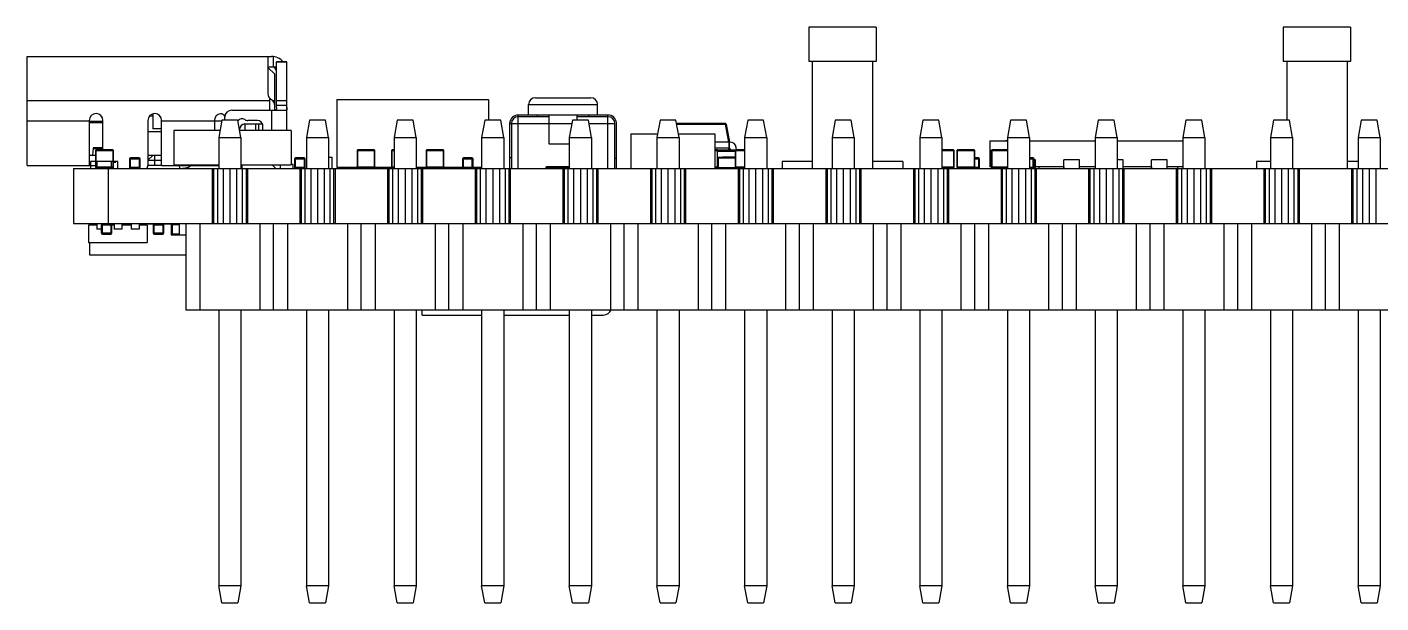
# Model space of a CAD drawing. Header units: millimetres. Extents: x 563 to 681, y 173 to 284.
# Drawn here: x 609.05 to 648.29, y 209.19 to 225.89 of the extents above; entities that cross this region are included whole.
import ezdxf

# ---------------------------------------------------------------- set-up
doc = ezdxf.new("R2010")
doc.units = ezdxf.units.MM
doc.header["$LTSCALE"] = 30.734
doc.layers.get('0').update_dxf_attribs({"linetype": 'CONTINUOUS'})

msp = doc.modelspace()

# ---------------------------------------------------------------- linework, layer by layer
at = {"linetype": 'Continuous'}
for p, q in [((631.705, 225.886), (631.705, 224.886)), ((633.655, 225.886), (631.705, 225.886)), ((633.655, 225.886), (633.655, 224.886)), ((645.456, 225.886), (645.456, 224.886)), ((647.406, 225.886), (645.456, 225.886)), ((647.406, 225.886), (647.406, 224.886)), ((609.051, 221.876), (609.051, 225.036)), ((609.051, 225.036), (616.131, 225.036)), ((616.031, 225.036), (616.031, 223.956)), ((616.181, 225.033), (616.181, 224.727)), ((616.281, 223.551), (616.281, 224.879)), ((616.581, 224.879), (616.281, 224.879)), ((616.281, 224.876), (616.581, 224.876)), ((616.581, 222.886), (616.581, 224.879)), ((633.655, 224.886), (631.705, 224.886)), ((631.805, 224.886), (631.805, 221.786)), ((633.555, 224.886), (633.555, 221.786)), ((647.406, 224.886), (645.456, 224.886)), ((645.556, 224.886), (645.556, 223.186)), ((647.306, 224.886), (647.306, 221.786)), ((616.031, 224.736), (616.281, 224.736)), ((616.231, 224.516), (616.031, 224.716)), ((616.231, 223.477), (616.231, 224.516)), ((609.051, 223.756), (616.081, 223.756)), ((616.081, 223.756), (616.081, 223.476)), ((616.167, 223.756), (616.231, 223.756)), ((616.281, 223.756), (616.581, 223.756)), ((618.026, 223.786), (618.026, 221.811)), ((618.026, 223.786), (622.426, 223.786)), ((622.426, 223.786), (622.426, 223.186)), ((623.586, 223.336), (623.586, 223.636)), ((623.586, 223.636), (625.586, 223.636)), ((623.786, 223.836), (625.386, 223.836)), ((625.586, 223.336), (625.586, 223.636)), ((612.691, 223.306), (612.602, 223.306)), ((612.691, 223.365), (612.691, 222.932)), ((614.781, 223.186), (614.781, 223.276)), ((614.981, 223.476), (616.562, 223.476)), ((616.131, 223.476), (616.131, 222.886)), ((616.281, 223.626), (616.581, 223.626)), ((623.286, 221.786), (623.286, 223.336)), ((625.886, 223.336), (623.286, 223.336)), ((624.186, 223.286), (623.286, 223.286)), ((623.842, 223.286), (623.842, 223.336)), ((624.186, 222.486), (624.186, 223.336)), ((624.986, 223.336), (624.986, 223.186)), ((625.886, 223.286), (624.986, 223.286)), ((625.329, 223.286), (625.329, 223.336)), ((625.886, 221.786), (625.886, 223.336)), ((610.851, 223.156), (609.051, 223.156)), ((610.851, 223.176), (610.851, 221.876)), ((611.251, 223.146), (610.851, 223.146)), ((611.251, 223.106), (610.851, 223.106)), ((611.251, 222.322), (611.251, 223.176)), ((612.551, 223.176), (612.551, 221.876)), ((612.551, 222.856), (612.951, 222.856)), ((612.951, 222.932), (612.691, 222.932)), ((612.951, 221.878), (612.951, 223.176)), ((614.688, 223.156), (612.951, 223.156)), ((613.305, 222.886), (613.305, 221.888)), ((614.641, 222.886), (613.305, 222.886)), ((614.481, 223.176), (614.481, 222.886)), ((614.694, 223.186), (614.605, 222.686)), ((615.157, 223.186), (614.694, 223.186)), ((615.245, 222.686), (615.157, 223.186)), ((616.705, 222.886), (615.21, 222.886)), ((615.361, 223.076), (615.872, 223.076)), ((615.365, 223.076), (615.365, 222.886)), ((615.731, 223.176), (615.447, 223.176)), ((615.683, 222.886), (615.683, 223.076)), ((615.767, 222.886), (615.767, 223.076)), ((615.873, 223.073), (615.873, 222.886)), ((615.881, 222.886), (615.881, 223.026)), ((616.705, 222.886), (616.705, 221.888)), ((617.234, 223.186), (617.145, 222.686)), ((617.697, 223.186), (617.234, 223.186)), ((617.785, 222.686), (617.697, 223.186)), ((619.774, 223.186), (619.685, 222.686)), ((620.237, 223.186), (619.774, 223.186)), ((620.325, 222.686), (620.237, 223.186)), ((622.314, 223.186), (622.225, 222.686)), ((622.777, 223.186), (622.314, 223.186)), ((622.865, 222.686), (622.777, 223.186)), ((623.035, 223.112), (623.035, 223.089)), ((623.037, 223.112), (623.035, 223.112)), ((623.036, 223.089), (623.086, 223.088)), ((623.036, 223.088), (623.036, 221.786)), ((623.086, 223.088), (623.036, 223.088)), ((623.086, 223.086), (623.086, 221.786)), ((623.086, 223.086), (624.186, 223.086)), ((624.186, 223.092), (624.837, 223.092)), ((624.854, 223.186), (624.765, 222.686)), ((625.317, 223.186), (624.854, 223.186)), ((625.405, 222.686), (625.317, 223.186)), ((625.335, 223.086), (626.086, 223.086)), ((626.086, 223.107), (626.085, 223.107)), ((626.086, 221.786), (626.086, 223.107)), ((626.134, 223.112), (626.136, 223.112)), ((626.136, 221.786), (626.136, 223.112)), ((627.394, 223.186), (627.305, 222.686)), ((627.857, 223.186), (627.394, 223.186)), ((627.945, 222.686), (627.857, 223.186)), ((629.294, 223.086), (627.875, 223.086)), ((627.878, 223.07), (629.294, 223.07)), ((629.294, 223.086), (629.294, 223.07)), ((629.386, 222.551), (629.294, 223.07)), ((629.314, 223.07), (629.405, 222.551)), ((629.934, 223.186), (629.845, 222.686)), ((630.397, 223.186), (629.934, 223.186)), ((630.485, 222.686), (630.397, 223.186)), ((632.474, 223.186), (632.385, 222.686)), ((632.937, 223.186), (632.474, 223.186)), ((633.025, 222.686), (632.937, 223.186)), ((635.014, 223.186), (634.925, 222.686)), ((635.477, 223.186), (635.014, 223.186)), ((635.565, 222.686), (635.477, 223.186)), ((637.554, 223.186), (637.465, 222.686)), ((638.017, 223.186), (637.554, 223.186)), ((638.105, 222.686), (638.017, 223.186)), ((640.094, 223.186), (640.005, 222.686)), ((640.557, 223.186), (640.094, 223.186)), ((640.645, 222.686), (640.557, 223.186)), ((642.634, 223.186), (642.545, 222.686)), ((643.097, 223.186), (642.634, 223.186)), ((643.185, 222.686), (643.097, 223.186)), ((645.174, 223.186), (645.085, 222.686)), ((645.637, 223.186), (645.174, 223.186)), ((645.725, 222.686), (645.637, 223.186)), ((647.714, 223.186), (647.625, 222.686)), ((648.177, 223.186), (647.714, 223.186)), ((648.265, 222.686), (648.177, 223.186)), ((614.605, 222.686), (614.605, 221.786)), ((614.605, 222.686), (615.245, 222.686)), ((615.245, 222.686), (615.245, 221.786)), ((617.145, 222.686), (617.145, 221.786)), ((617.145, 222.686), (617.785, 222.686)), ((617.785, 222.686), (617.785, 221.786)), ((619.685, 222.686), (619.685, 221.786)), ((619.685, 222.686), (620.325, 222.686)), ((620.325, 222.686), (620.325, 221.786)), ((622.225, 222.686), (622.225, 221.786)), ((622.225, 222.686), (622.865, 222.686)), ((622.865, 222.686), (622.865, 221.786)), ((624.765, 222.486), (624.186, 222.486)), ((624.765, 222.686), (624.765, 221.786)), ((624.765, 222.686), (625.405, 222.686)), ((625.405, 222.686), (625.405, 221.786)), ((626.548, 222.786), (626.548, 221.787)), ((626.548, 222.786), (627.323, 222.786)), ((627.305, 222.686), (627.305, 221.786)), ((627.305, 222.686), (627.945, 222.686)), ((627.928, 222.786), (628.985, 222.786)), ((627.945, 222.686), (627.945, 221.786)), ((628.985, 222.786), (628.985, 221.787)), ((629.385, 222.551), (628.985, 222.551)), ((629.385, 222.551), (629.385, 222.371)), ((629.405, 222.371), (629.405, 222.551)), ((629.423, 222.551), (629.405, 222.551)), ((629.845, 222.686), (629.845, 221.786)), ((629.845, 222.686), (630.485, 222.686)), ((630.485, 222.686), (630.485, 221.786)), ((632.385, 222.686), (632.385, 221.786)), ((632.385, 222.686), (633.025, 222.686)), ((633.025, 222.686), (633.025, 221.786)), ((634.925, 222.686), (634.925, 221.786)), ((634.925, 222.686), (635.565, 222.686)), ((635.565, 222.686), (635.565, 221.786)), ((636.955, 222.586), (636.955, 221.836)), ((636.955, 222.586), (637.465, 222.586)), ((637.405, 222.596), (637.405, 222.586)), ((637.405, 222.596), (637.465, 222.596)), ((637.465, 222.686), (637.465, 221.786)), ((637.465, 222.686), (638.105, 222.686)), ((638.105, 222.686), (638.105, 221.786)), ((638.105, 222.586), (640.005, 222.586)), ((640.005, 222.686), (640.005, 221.786)), ((640.005, 222.686), (640.645, 222.686)), ((640.645, 222.686), (640.645, 221.786)), ((640.645, 222.586), (642.545, 222.586)), ((642.545, 222.686), (642.545, 221.786)), ((642.545, 222.686), (643.185, 222.686)), ((643.185, 222.686), (643.185, 221.786)), ((645.085, 222.686), (645.085, 221.786)), ((645.085, 222.686), (645.725, 222.686)), ((645.725, 222.686), (645.725, 221.786)), ((647.625, 222.686), (647.625, 221.786)), ((647.625, 222.686), (648.265, 222.686)), ((648.265, 222.686), (648.265, 221.786)), ((610.851, 222.176), (611.035, 222.176)), ((610.964, 222.368), (610.947, 222.176)), ((610.964, 222.368), (611.251, 222.368)), ((611.251, 222.386), (610.984, 222.386)), ((611.035, 222.302), (611.035, 221.822)), ((611.035, 222.302), (611.555, 222.302)), ((611.055, 221.802), (611.055, 222.322)), ((611.535, 222.322), (611.055, 222.322)), ((611.535, 222.322), (611.535, 221.802)), ((611.555, 221.822), (611.555, 222.302)), ((612.053, 221.786), (612.053, 222.091)), ((612.297, 222.091), (612.053, 222.091)), ((612.119, 222.091), (612.119, 222.094)), ((612.119, 222.094), (612.226, 222.094)), ((612.163, 222.091), (612.163, 222.094)), ((612.181, 222.094), (612.181, 222.091)), ((612.226, 222.094), (612.226, 222.091)), ((612.297, 222.091), (612.297, 221.786)), ((612.701, 222.176), (612.551, 222.026)), ((612.551, 222.176), (612.951, 222.176)), ((612.751, 221.876), (612.751, 222.176)), ((616.833, 221.786), (616.833, 222.091)), ((617.077, 222.091), (616.833, 222.091)), ((616.899, 222.091), (616.899, 222.094)), ((616.899, 222.094), (617.006, 222.094)), ((616.943, 222.091), (616.943, 222.094)), ((616.961, 222.094), (616.961, 222.091)), ((617.006, 222.094), (617.006, 222.091)), ((617.077, 222.091), (617.077, 221.786)), ((617.785, 222.121), (617.804, 222.121)), ((617.785, 222.111), (617.896, 222.111)), ((617.804, 222.111), (617.804, 222.121)), ((617.896, 221.786), (617.896, 222.111)), ((618.613, 222.302), (618.613, 221.822)), ((618.613, 222.302), (619.133, 222.302)), ((618.633, 221.802), (618.633, 222.322)), ((619.113, 222.322), (618.633, 222.322)), ((619.113, 222.322), (619.113, 221.802)), ((619.133, 221.822), (619.133, 222.302)), ((619.613, 222.302), (619.613, 221.822)), ((619.613, 222.302), (619.685, 222.302)), ((619.633, 221.802), (619.633, 222.322)), ((619.685, 222.322), (619.633, 222.322)), ((620.613, 222.302), (620.613, 221.822)), ((620.613, 222.302), (621.133, 222.302)), ((620.633, 221.802), (620.633, 222.322)), ((621.113, 222.322), (620.633, 222.322)), ((621.113, 222.322), (621.113, 221.802)), ((621.133, 221.822), (621.133, 222.302)), ((621.701, 221.786), (621.701, 222.091)), ((621.945, 222.091), (621.701, 222.091)), ((621.773, 222.094), (621.773, 222.091)), ((621.773, 222.094), (621.88, 222.094)), ((621.775, 222.094), (621.775, 222.091)), ((621.783, 222.094), (621.783, 222.091)), ((621.792, 222.091), (621.792, 222.094)), ((621.88, 222.094), (621.88, 222.091)), ((621.945, 222.091), (621.945, 221.786)), ((623.086, 222.091), (623.036, 222.091)), ((626.086, 222.082), (626.136, 222.082)), ((629.386, 222.371), (628.985, 222.371)), ((629.056, 222.322), (628.985, 222.322)), ((628.985, 222.302), (629.056, 222.302)), ((629.056, 221.802), (629.056, 222.322)), ((629.573, 222.312), (629.056, 222.312)), ((629.056, 222.292), (629.57, 222.292)), ((629.065, 221.786), (629.065, 222.111)), ((629.065, 222.111), (629.57, 222.111)), ((629.09, 221.811), (629.09, 222.086)), ((629.57, 222.086), (629.09, 222.086)), ((629.115, 222.111), (629.115, 222.086)), ((629.165, 222.086), (629.165, 222.111)), ((629.201, 222.111), (629.201, 222.121)), ((629.201, 222.121), (629.57, 222.121)), ((629.252, 222.111), (629.252, 222.121)), ((629.303, 222.111), (629.303, 222.121)), ((629.317, 222.111), (629.317, 222.121)), ((629.375, 222.312), (629.386, 222.371)), ((629.405, 222.371), (629.395, 222.312)), ((629.419, 222.111), (629.419, 222.121)), ((629.426, 222.354), (629.432, 222.312)), ((629.432, 222.111), (629.432, 222.121)), ((629.482, 222.111), (629.482, 222.121)), ((629.534, 222.111), (629.534, 222.121)), ((629.559, 222.111), (629.559, 222.121)), ((629.57, 222.302), (629.57, 221.822)), ((629.57, 222.302), (629.845, 222.302)), ((629.59, 221.802), (629.59, 222.322)), ((629.845, 222.322), (629.59, 222.322)), ((629.612, 222.322), (629.601, 222.397)), ((635.896, 222.322), (635.565, 222.322)), ((635.565, 222.302), (635.916, 222.302)), ((635.896, 222.322), (635.896, 221.802)), ((635.916, 221.822), (635.916, 222.302)), ((635.995, 222.302), (635.995, 221.822)), ((635.995, 222.302), (636.515, 222.302)), ((636.015, 221.802), (636.015, 222.322)), ((636.495, 222.322), (636.015, 222.322)), ((636.495, 222.322), (636.495, 221.802)), ((636.515, 221.822), (636.515, 222.302)), ((636.515, 222.094), (636.56, 222.094)), ((636.625, 222.091), (636.515, 222.091)), ((636.56, 222.094), (636.56, 222.091)), ((636.625, 222.091), (636.625, 221.786)), ((636.995, 222.302), (636.995, 221.822)), ((636.995, 222.302), (637.465, 222.302)), ((637.015, 221.802), (637.015, 222.322)), ((637.465, 222.322), (637.015, 222.322)), ((638.105, 222.094), (638.131, 222.094)), ((638.202, 222.091), (638.105, 222.091)), ((638.131, 222.094), (638.131, 222.091)), ((638.202, 222.091), (638.202, 221.786)), ((609.051, 221.876), (611.035, 221.876)), ((610.397, 221.786), (610.397, 220.186)), ((610.397, 221.786), (681.464, 221.786)), ((610.886, 221.986), (610.886, 221.876)), ((611.686, 221.986), (610.886, 221.986)), ((610.886, 221.876), (610.886, 221.786)), ((611.555, 221.822), (611.035, 221.822)), ((611.055, 221.802), (611.535, 221.802)), ((611.086, 221.786), (611.086, 221.986)), ((611.251, 221.786), (611.251, 221.802)), ((611.405, 221.786), (611.405, 220.186)), ((611.486, 221.986), (611.486, 221.786)), ((611.546, 221.966), (611.546, 221.986)), ((611.546, 221.966), (611.626, 221.966)), ((611.626, 221.966), (611.626, 221.986)), ((611.686, 221.786), (611.686, 221.986)), ((612.023, 222.061), (612.023, 221.817)), ((612.023, 222.061), (612.328, 222.061)), ((612.328, 221.817), (612.023, 221.817)), ((612.328, 221.817), (612.328, 222.061)), ((612.551, 222.026), (612.946, 222.026)), ((612.935, 221.876), (612.551, 221.876)), ((612.946, 222.026), (612.95, 222.03)), ((612.951, 221.876), (614.605, 221.876)), ((613.305, 221.888), (614.605, 221.888)), ((613.461, 221.876), (613.469, 221.786)), ((613.469, 221.786), (613.64, 221.801)), ((614.416, 221.786), (614.416, 220.186)), ((614.454, 221.786), (614.454, 220.186)), ((614.565, 221.786), (614.565, 220.186)), ((614.73, 221.786), (614.73, 220.186)), ((614.925, 221.786), (614.925, 220.186)), ((615.121, 221.786), (615.121, 220.186)), ((615.245, 221.888), (616.705, 221.888)), ((615.245, 221.826), (615.281, 221.826)), ((615.281, 221.786), (615.281, 221.888)), ((615.286, 221.786), (615.286, 220.186)), ((615.396, 221.786), (615.396, 220.186)), ((615.435, 221.786), (615.435, 220.186)), ((616.157, 221.888), (616.259, 221.786)), ((616.381, 221.876), (616.369, 221.888)), ((616.381, 221.876), (616.381, 221.786)), ((616.759, 221.896), (616.705, 221.896)), ((616.759, 221.786), (616.759, 221.896)), ((616.803, 222.061), (616.803, 221.817)), ((616.803, 222.061), (617.108, 222.061)), ((617.108, 221.817), (616.803, 221.817)), ((616.956, 221.786), (616.956, 220.186)), ((616.994, 221.786), (616.994, 220.186)), ((617.105, 221.786), (617.105, 220.186)), ((617.108, 221.817), (617.108, 222.061)), ((617.27, 221.786), (617.27, 220.186)), ((617.465, 221.786), (617.465, 220.186)), ((617.661, 221.786), (617.661, 220.186)), ((617.826, 221.786), (617.826, 220.186)), ((617.936, 221.786), (617.936, 220.186)), ((617.975, 221.786), (617.975, 220.186)), ((618.616, 221.811), (618.026, 221.811)), ((618.341, 221.786), (618.341, 221.811)), ((619.133, 221.822), (618.613, 221.822)), ((618.633, 221.802), (619.113, 221.802)), ((618.671, 221.786), (618.671, 221.802)), ((619.041, 221.802), (619.041, 221.786)), ((619.616, 221.811), (619.13, 221.811)), ((619.27, 221.811), (619.27, 221.786)), ((619.47, 221.786), (619.47, 221.811)), ((619.496, 221.786), (619.496, 220.186)), ((619.534, 221.786), (619.534, 220.186)), ((619.541, 221.811), (619.541, 221.786)), ((619.685, 221.822), (619.613, 221.822)), ((619.633, 221.802), (619.685, 221.802)), ((619.645, 221.786), (619.645, 220.186)), ((619.81, 221.786), (619.81, 220.186)), ((620.005, 221.786), (620.005, 220.186)), ((620.201, 221.786), (620.201, 220.186)), ((620.616, 221.811), (620.325, 221.811)), ((620.366, 221.786), (620.366, 220.186)), ((620.476, 221.786), (620.476, 220.186)), ((620.515, 221.786), (620.515, 220.186)), ((621.133, 221.822), (620.613, 221.822)), ((620.633, 221.802), (621.113, 221.802)), ((621.03, 221.786), (621.03, 221.802)), ((621.127, 221.807), (621.127, 221.786)), ((621.671, 221.811), (621.13, 221.811)), ((621.614, 221.811), (621.614, 221.786)), ((621.645, 221.811), (621.645, 221.786)), ((621.671, 222.061), (621.671, 221.817)), ((621.671, 222.061), (621.976, 222.061)), ((621.976, 221.817), (621.671, 221.817)), ((621.976, 221.817), (621.976, 222.061)), ((622.225, 221.811), (621.976, 221.811)), ((622.036, 221.786), (622.036, 220.186)), ((622.074, 221.786), (622.074, 220.186)), ((622.121, 221.786), (622.121, 221.811)), ((622.185, 221.786), (622.185, 220.186)), ((622.35, 221.786), (622.35, 220.186)), ((622.545, 221.786), (622.545, 220.186)), ((622.741, 221.786), (622.741, 220.186)), ((622.906, 221.786), (622.906, 220.186)), ((623.016, 221.786), (623.016, 220.186)), ((623.055, 221.786), (623.055, 220.186)), ((624.086, 221.816), (624.086, 221.786)), ((624.086, 221.816), (624.765, 221.816)), ((624.106, 221.786), (624.106, 221.836)), ((624.765, 221.836), (624.106, 221.836)), ((624.576, 221.786), (624.576, 220.186)), ((624.614, 221.786), (624.614, 220.186)), ((624.725, 221.786), (624.725, 220.186)), ((624.89, 221.786), (624.89, 220.186)), ((625.085, 221.786), (625.085, 220.186)), ((625.281, 221.786), (625.281, 220.186)), ((625.446, 221.786), (625.446, 220.186)), ((625.556, 221.786), (625.556, 220.186)), ((625.595, 221.786), (625.595, 220.186)), ((626.921, 221.787), (626.921, 221.786)), ((627.116, 221.786), (627.116, 220.186)), ((627.15, 221.787), (627.15, 221.786)), ((627.154, 221.786), (627.154, 220.186)), ((627.195, 221.786), (627.195, 221.787)), ((627.265, 221.786), (627.265, 220.186)), ((627.295, 221.786), (627.295, 221.787)), ((627.43, 221.786), (627.43, 220.186)), ((627.625, 221.786), (627.625, 220.186)), ((627.821, 221.786), (627.821, 220.186)), ((627.986, 221.786), (627.986, 220.186)), ((628.096, 221.786), (628.096, 220.186)), ((628.135, 221.786), (628.135, 220.186)), ((628.15, 221.787), (628.15, 221.786)), ((629.056, 221.822), (628.985, 221.822)), ((628.985, 221.802), (629.056, 221.802)), ((629.065, 221.832), (629.056, 221.832)), ((629.056, 221.812), (629.065, 221.812)), ((629.065, 221.803), (629.056, 221.803)), ((629.09, 221.811), (629.573, 221.811)), ((629.165, 221.786), (629.165, 221.811)), ((629.845, 221.822), (629.57, 221.822)), ((629.59, 221.802), (629.845, 221.802)), ((629.645, 221.786), (629.645, 221.802)), ((629.656, 221.786), (629.656, 220.186)), ((629.694, 221.786), (629.694, 220.186)), ((629.745, 221.786), (629.745, 221.802)), ((629.746, 221.786), (629.746, 221.802)), ((629.805, 221.786), (629.805, 220.186)), ((629.97, 221.786), (629.97, 220.186)), ((630.165, 221.786), (630.165, 220.186)), ((630.361, 221.786), (630.361, 220.186)), ((630.526, 221.786), (630.526, 220.186)), ((630.636, 221.786), (630.636, 220.186)), ((630.675, 221.786), (630.675, 220.186)), ((630.93, 221.986), (630.93, 221.786)), ((631.805, 221.986), (630.93, 221.986)), ((632.196, 221.786), (632.196, 220.186)), ((632.234, 221.786), (632.234, 220.186)), ((632.345, 221.786), (632.345, 220.186)), ((632.51, 221.786), (632.51, 220.186)), ((632.705, 221.786), (632.705, 220.186)), ((632.901, 221.786), (632.901, 220.186)), ((633.066, 221.786), (633.066, 220.186)), ((633.176, 221.786), (633.176, 220.186)), ((633.215, 221.786), (633.215, 220.186)), ((634.43, 221.986), (633.555, 221.986)), ((634.43, 221.986), (634.43, 221.786)), ((634.736, 221.786), (634.736, 220.186)), ((634.774, 221.786), (634.774, 220.186)), ((634.885, 221.786), (634.885, 220.186)), ((635.05, 221.786), (635.05, 220.186)), ((635.245, 221.786), (635.245, 220.186)), ((635.441, 221.786), (635.441, 220.186)), ((635.916, 221.822), (635.565, 221.822)), ((635.565, 221.802), (635.896, 221.802)), ((635.606, 221.786), (635.606, 220.186)), ((635.716, 221.786), (635.716, 220.186)), ((635.755, 221.786), (635.755, 220.186)), ((636.515, 221.822), (635.995, 221.822)), ((636.015, 221.802), (636.495, 221.802)), ((636.381, 221.786), (636.381, 221.802)), ((636.515, 222.061), (636.656, 222.061)), ((636.656, 221.817), (636.515, 221.817)), ((636.656, 221.817), (636.656, 222.061)), ((636.995, 221.836), (636.955, 221.836)), ((637.465, 221.822), (636.995, 221.822)), ((637.015, 221.802), (637.465, 221.802)), ((637.165, 221.786), (637.165, 221.802)), ((637.276, 221.786), (637.276, 220.186)), ((637.314, 221.786), (637.314, 220.186)), ((637.408, 221.802), (637.408, 221.786)), ((637.425, 221.786), (637.425, 220.186)), ((637.59, 221.786), (637.59, 220.186)), ((637.785, 221.786), (637.785, 220.186)), ((637.981, 221.786), (637.981, 220.186)), ((638.105, 222.061), (638.233, 222.061)), ((638.233, 221.817), (638.105, 221.817)), ((638.146, 221.786), (638.146, 220.186)), ((638.233, 221.817), (638.233, 222.061)), ((638.28, 222.036), (638.233, 222.036)), ((638.256, 221.786), (638.256, 220.186)), ((638.28, 221.786), (638.28, 222.036)), ((639.1, 221.836), (638.28, 221.836)), ((638.295, 221.786), (638.295, 220.186)), ((638.38, 221.786), (638.38, 221.836)), ((639.1, 221.786), (639.1, 222.036)), ((639.55, 222.036), (639.1, 222.036)), ((639.1, 221.836), (639.1, 221.786)), ((639.55, 221.786), (639.55, 222.036)), ((640.005, 221.836), (639.55, 221.836)), ((639.816, 221.786), (639.816, 220.186)), ((639.854, 221.786), (639.854, 220.186)), ((639.965, 221.786), (639.965, 220.186)), ((640.13, 221.786), (640.13, 220.186)), ((640.325, 221.786), (640.325, 220.186)), ((640.521, 221.786), (640.521, 220.186)), ((640.82, 222.036), (640.645, 222.036)), ((640.686, 221.786), (640.686, 220.186)), ((640.796, 221.786), (640.796, 220.186)), ((640.82, 221.786), (640.82, 222.036)), ((641.64, 221.836), (640.82, 221.836)), ((640.836, 221.786), (640.836, 220.186)), ((641.64, 221.786), (641.64, 222.036)), ((642.09, 222.036), (641.64, 222.036)), ((641.64, 221.836), (641.64, 221.786)), ((642.09, 221.786), (642.09, 222.036)), ((642.545, 221.836), (642.09, 221.836)), ((642.355, 221.786), (642.355, 220.186)), ((642.394, 221.786), (642.394, 220.186)), ((642.405, 221.786), (642.405, 221.836)), ((642.505, 221.786), (642.505, 220.186)), ((642.67, 221.786), (642.67, 220.186)), ((642.865, 221.786), (642.865, 220.186)), ((643.061, 221.786), (643.061, 220.186)), ((643.226, 221.786), (643.226, 220.186)), ((643.336, 221.786), (643.336, 220.186)), ((643.376, 221.786), (643.376, 220.186)), ((644.681, 221.986), (644.681, 221.786)), ((645.085, 221.986), (644.681, 221.986)), ((644.895, 221.786), (644.895, 220.186)), ((644.934, 221.786), (644.934, 220.186)), ((645.045, 221.786), (645.045, 220.186)), ((645.21, 221.786), (645.21, 220.186)), ((645.405, 221.786), (645.405, 220.186)), ((645.601, 221.786), (645.601, 220.186)), ((645.766, 221.786), (645.766, 220.186)), ((645.876, 221.786), (645.876, 220.186)), ((645.916, 221.786), (645.916, 220.186)), ((647.625, 221.986), (647.306, 221.986)), ((647.435, 221.786), (647.435, 220.186)), ((647.474, 221.786), (647.474, 220.186)), ((647.585, 221.786), (647.585, 220.186)), ((647.75, 221.786), (647.75, 220.186)), ((647.945, 221.786), (647.945, 220.186)), ((648.141, 221.786), (648.141, 220.186)), ((610.397, 220.186), (681.464, 220.186)), ((610.835, 220.141), (610.835, 219.636)), ((611.071, 220.141), (610.835, 220.141)), ((610.86, 220.166), (610.86, 220.141)), ((611.071, 220.166), (610.86, 220.166)), ((611.061, 220.166), (611.061, 220.186)), ((611.071, 220.186), (611.071, 220.026)), ((611.203, 220.156), (611.203, 219.912)), ((611.203, 220.156), (611.508, 220.156)), ((611.234, 219.882), (611.234, 220.186)), ((611.478, 220.186), (611.478, 219.882)), ((611.571, 220.166), (611.506, 220.166)), ((611.508, 219.912), (611.508, 220.156)), ((611.571, 220.141), (611.508, 220.141)), ((611.571, 220.186), (611.571, 220.026)), ((611.8, 220.186), (611.8, 220.026)), ((612.071, 220.166), (611.8, 220.166)), ((612.071, 220.141), (611.8, 220.141)), ((611.91, 220.186), (611.91, 220.166)), ((612.071, 220.186), (612.071, 220.026)), ((612.3, 220.186), (612.3, 220.026)), ((612.709, 220.166), (612.3, 220.166)), ((612.535, 220.141), (612.3, 220.141)), ((612.376, 220.166), (612.376, 220.186)), ((612.407, 220.186), (612.407, 220.166)), ((612.535, 220.141), (612.535, 219.636)), ((612.707, 220.156), (612.707, 219.912)), ((612.707, 220.156), (613.012, 220.156)), ((612.738, 219.882), (612.738, 220.186)), ((612.982, 220.156), (612.982, 219.882)), ((613.23, 220.166), (613.01, 220.166)), ((613.012, 219.912), (613.012, 220.156)), ((613.04, 220.186), (613.04, 220.166)), ((613.23, 220.186), (613.23, 219.861)), ((613.255, 220.161), (613.255, 219.886)), ((613.255, 220.161), (613.458, 220.161)), ((613.33, 220.161), (613.33, 220.186)), ((613.331, 220.186), (613.331, 220.161)), ((613.458, 220.186), (613.458, 219.861)), ((613.655, 220.186), (613.655, 217.686)), ((614.055, 220.186), (614.055, 217.686)), ((615.795, 220.186), (615.795, 217.686)), ((616.195, 217.686), (616.195, 220.186)), ((616.595, 220.186), (616.595, 217.686)), ((618.335, 220.186), (618.335, 217.686)), ((618.735, 217.686), (618.735, 220.186)), ((619.135, 220.186), (619.135, 217.686)), ((620.875, 220.186), (620.875, 217.686)), ((621.275, 217.686), (621.275, 220.186)), ((621.675, 220.186), (621.675, 217.686)), ((623.415, 220.186), (623.415, 217.686)), ((623.815, 217.686), (623.815, 220.186)), ((624.215, 220.186), (624.215, 217.686)), ((625.955, 220.186), (625.955, 217.686)), ((626.355, 217.686), (626.355, 220.186)), ((626.755, 220.186), (626.755, 217.686)), ((628.495, 220.186), (628.495, 217.686)), ((628.895, 217.686), (628.895, 220.186)), ((629.295, 220.186), (629.295, 217.686)), ((631.035, 220.186), (631.035, 217.686)), ((631.435, 217.686), (631.435, 220.186)), ((631.835, 220.186), (631.835, 217.686)), ((633.575, 220.186), (633.575, 217.686)), ((633.975, 217.686), (633.975, 220.186)), ((634.375, 220.186), (634.375, 217.686)), ((636.115, 220.186), (636.115, 217.686)), ((636.515, 217.686), (636.515, 220.186)), ((636.915, 220.186), (636.915, 217.686)), ((638.655, 220.186), (638.655, 217.686)), ((639.055, 217.686), (639.055, 220.186)), ((639.455, 220.186), (639.455, 217.686)), ((641.195, 220.186), (641.195, 217.686)), ((641.595, 217.686), (641.595, 220.186)), ((641.995, 220.186), (641.995, 217.686)), ((643.735, 220.186), (643.735, 217.686)), ((644.135, 217.686), (644.135, 220.186)), ((644.535, 220.186), (644.535, 217.686)), ((646.275, 220.186), (646.275, 217.686)), ((646.675, 217.686), (646.675, 220.186)), ((647.075, 220.186), (647.075, 217.686)), ((611.203, 220.026), (611.071, 220.026)), ((611.508, 219.912), (611.203, 219.912)), ((611.234, 219.882), (611.478, 219.882)), ((611.305, 219.879), (611.305, 219.882)), ((611.412, 219.879), (611.305, 219.879)), ((611.35, 219.879), (611.35, 219.882)), ((611.368, 219.882), (611.368, 219.879)), ((611.412, 219.882), (611.412, 219.879)), ((611.8, 220.026), (611.571, 220.026)), ((612.3, 220.026), (612.071, 220.026)), ((613.012, 219.912), (612.707, 219.912)), ((612.738, 219.882), (612.982, 219.882)), ((612.803, 219.879), (612.803, 219.882)), ((612.91, 219.879), (612.803, 219.879)), ((612.891, 219.882), (612.891, 219.879)), ((612.9, 219.879), (612.9, 219.882)), ((612.908, 219.879), (612.908, 219.882)), ((612.91, 219.879), (612.91, 219.882)), ((613.23, 219.861), (613.655, 219.861)), ((613.255, 219.886), (613.458, 219.886)), ((613.28, 219.861), (613.28, 219.886)), ((613.33, 219.861), (613.33, 219.886)), ((613.366, 219.861), (613.366, 219.851)), ((613.655, 219.851), (613.366, 219.851)), ((613.417, 219.861), (613.417, 219.851)), ((613.468, 219.861), (613.468, 219.851)), ((613.482, 219.861), (613.482, 219.851)), ((613.488, 219.861), (613.488, 219.851)), ((613.536, 219.861), (613.536, 219.851)), ((613.549, 219.861), (613.549, 219.851)), ((613.628, 219.861), (613.628, 219.851)), ((610.835, 219.636), (612.535, 219.636)), ((610.86, 219.636), (610.86, 219.286)), ((610.86, 219.286), (613.655, 219.286)), ((613.655, 217.686), (664.455, 217.686)), ((614.605, 217.686), (614.605, 209.686)), ((615.245, 217.686), (615.245, 209.686)), ((617.145, 217.686), (617.145, 209.686)), ((617.785, 217.686), (617.785, 209.686)), ((619.685, 217.686), (619.685, 209.686)), ((620.325, 217.686), (620.325, 209.686)), ((620.5, 217.536), (620.499, 217.686)), ((620.5, 217.536), (622.225, 217.536)), ((622.225, 217.686), (622.225, 209.686)), ((622.865, 217.686), (622.865, 209.686)), ((622.865, 217.536), (624.765, 217.536)), ((624.765, 217.686), (624.765, 209.686)), ((625.405, 217.686), (625.405, 209.686)), ((625.405, 217.536), (625.75, 217.536)), ((627.305, 217.686), (627.305, 209.686)), ((627.945, 217.686), (627.945, 209.686)), ((629.845, 217.686), (629.845, 209.686)), ((630.485, 217.686), (630.485, 209.686)), ((632.385, 217.686), (632.385, 209.686)), ((633.025, 217.686), (633.025, 209.686)), ((634.925, 217.686), (634.925, 209.686)), ((635.565, 217.686), (635.565, 209.686)), ((637.465, 217.686), (637.465, 209.686)), ((638.105, 217.686), (638.105, 209.686)), ((640.005, 217.686), (640.005, 209.686)), ((640.645, 217.686), (640.645, 209.686)), ((642.545, 217.686), (642.545, 209.686)), ((643.185, 217.686), (643.185, 209.686)), ((645.085, 217.686), (645.085, 209.686)), ((645.725, 217.686), (645.725, 209.686)), ((647.625, 217.686), (647.625, 209.686)), ((648.265, 217.686), (648.265, 209.686)), ((614.694, 209.186), (614.605, 209.686)), ((615.245, 209.686), (614.605, 209.686)), ((615.245, 209.686), (615.157, 209.186)), ((617.234, 209.186), (617.145, 209.686)), ((617.785, 209.686), (617.145, 209.686)), ((617.785, 209.686), (617.697, 209.186)), ((619.774, 209.186), (619.685, 209.686)), ((620.325, 209.686), (619.685, 209.686)), ((620.325, 209.686), (620.237, 209.186)), ((622.314, 209.186), (622.225, 209.686)), ((622.865, 209.686), (622.225, 209.686)), ((622.865, 209.686), (622.777, 209.186)), ((624.854, 209.186), (624.765, 209.686)), ((625.405, 209.686), (624.765, 209.686)), ((625.405, 209.686), (625.317, 209.186)), ((627.394, 209.186), (627.305, 209.686)), ((627.945, 209.686), (627.305, 209.686)), ((627.945, 209.686), (627.857, 209.186)), ((629.934, 209.186), (629.845, 209.686)), ((630.485, 209.686), (629.845, 209.686)), ((630.485, 209.686), (630.397, 209.186)), ((632.474, 209.186), (632.385, 209.686)), ((633.025, 209.686), (632.385, 209.686)), ((633.025, 209.686), (632.937, 209.186)), ((635.014, 209.186), (634.925, 209.686)), ((635.565, 209.686), (634.925, 209.686)), ((635.565, 209.686), (635.477, 209.186)), ((638.105, 209.686), (637.465, 209.686)), ((637.554, 209.186), (637.465, 209.686)), ((638.105, 209.686), (638.017, 209.186)), ((640.645, 209.686), (640.005, 209.686)), ((640.094, 209.186), (640.005, 209.686)), ((640.645, 209.686), (640.557, 209.186)), ((643.185, 209.686), (642.545, 209.686)), ((642.634, 209.186), (642.545, 209.686)), ((643.185, 209.686), (643.097, 209.186)), ((645.725, 209.686), (645.085, 209.686)), ((645.174, 209.186), (645.085, 209.686)), ((645.725, 209.686), (645.637, 209.186)), ((648.265, 209.686), (647.625, 209.686)), ((647.714, 209.186), (647.625, 209.686)), ((648.265, 209.686), (648.177, 209.186)), ((614.694, 209.186), (615.157, 209.186)), ((617.234, 209.186), (617.697, 209.186)), ((619.774, 209.186), (620.237, 209.186)), ((622.314, 209.186), (622.777, 209.186)), ((624.854, 209.186), (625.317, 209.186)), ((627.394, 209.186), (627.857, 209.186)), ((629.934, 209.186), (630.397, 209.186)), ((632.474, 209.186), (632.937, 209.186)), ((635.014, 209.186), (635.477, 209.186)), ((637.554, 209.186), (638.017, 209.186)), ((640.094, 209.186), (640.557, 209.186)), ((642.634, 209.186), (643.097, 209.186)), ((645.174, 209.186), (645.637, 209.186)), ((647.714, 209.186), (648.177, 209.186))]:
    msp.add_line(p, q, dxfattribs=at)
for centre, radius, start, end in [((616.131, 224.586), 0.45, 40.849, 90), ((616.131, 224.586), 0.15, 0, 90), ((616.231, 223.956), 0.2, 180, 240), ((616.031, 223.61), 0.2, 0, 60), ((623.785, 223.636), 0.2, 90, 180), ((623.786, 223.636), 0.2, 90, 180), ((625.386, 223.636), 0.2, 0, 90), ((611.051, 223.176), 0.2, 0, 180), ((612.751, 223.176), 0.2, 0, 180), ((614.681, 223.176), 0.2, 97.1808, 180), ((614.631, 223.176), 0.2, 39.2648, 82.8192), ((614.981, 223.276), 0.2, 90, 180), ((623.286, 223.086), 0.25, 90, 179.5013), ((623.286, 223.086), 0.2, 90, 180), ((625.886, 223.086), 0.25, 5.7531, 90), ((625.886, 223.086), 0.2, 0, 90), ((615.281, 223.076), 0.15, 56.4427, 143.4463), ((615.361, 222.926), 0.15, 90, 180), ((615.447, 223.326), 0.15, 236.4427, 270), ((615.731, 223.026), 0.15, 0, 90), ((629.294, 223.066), 0.02, 10, 90), ((629.423, 222.371), 0.18, 8, 90), ((610.984, 222.366), 0.02, 90, 175.1009), ((611.055, 222.302), 0.02, 90, 180), ((611.535, 222.302), 0.02, 0, 90), ((612.053, 222.061), 0.0305, 90, 180), ((612.297, 222.061), 0.0305, 360, 90), ((616.833, 222.061), 0.0305, 90, 180), ((617.077, 222.061), 0.0305, 360, 90), ((618.633, 222.302), 0.02, 90, 180), ((619.113, 222.302), 0.02, 0, 90), ((619.633, 222.302), 0.02, 90, 180), ((620.633, 222.302), 0.02, 90, 180), ((621.113, 222.302), 0.02, 0, 90), ((621.701, 222.061), 0.0305, 90, 180), ((621.945, 222.061), 0.0305, 0, 90), ((629.406, 222.351), 0.02, 8, 91.1356), ((629.59, 222.302), 0.02, 90, 180), ((635.896, 222.302), 0.02, 0, 90), ((636.015, 222.302), 0.02, 90, 180), ((636.495, 222.302), 0.02, 0, 90), ((636.625, 222.061), 0.0305, 0, 90), ((637.015, 222.302), 0.02, 90, 180), ((638.202, 222.061), 0.0305, 360, 90), ((611.055, 221.822), 0.02, 180, 270), ((611.535, 221.822), 0.02, 270, 0), ((612.053, 221.817), 0.0305, 180, 267.5747), ((612.401, 221.876), 0.15, 323.279, 0), ((613.619, 222.051), 0.25, 275, 315.6462), ((617.077, 221.817), 0.0305, 270, 360), ((618.633, 221.822), 0.02, 180, 270), ((619.113, 221.822), 0.02, 270, 0), ((619.633, 221.822), 0.02, 180, 270), ((620.633, 221.822), 0.02, 180, 270), ((621.113, 221.822), 0.02, 270, 0), ((621.945, 221.817), 0.0305, 270, 0), ((624.106, 221.816), 0.02, 90, 180), ((629.59, 221.822), 0.02, 180, 270), ((635.896, 221.822), 0.02, 270, 0), ((636.015, 221.822), 0.02, 180, 270), ((636.495, 221.822), 0.02, 270, 0), ((636.625, 221.817), 0.0305, 270, 0), ((637.015, 221.822), 0.02, 180, 270), ((637.408, 221.817), 0.0305, 270, 330.1652), ((611.234, 219.912), 0.0305, 180, 270), ((611.478, 219.912), 0.0305, 270, 360), ((612.738, 219.912), 0.0305, 180, 270), ((612.982, 219.912), 0.0305, 270, 360), ((625.75, 217.786), 0.25, 270, 336.4199)]:
    msp.add_arc(centre, radius, start, end, dxfattribs=at)
msp.add_ellipse((617.361, 223.756), major_axis=(0, 1.28), ratio=1, start_param=1.519354, end_param=1.570796, dxfattribs=at)
for points, knots in [([(616.281, 223.551), (616.281, 223.541), (616.281, 223.527), (616.277, 223.509), (616.273, 223.498), (616.265, 223.489), (616.256, 223.483), (616.244, 223.479), (616.236, 223.478), (616.232, 223.477)], [0, 0, 0, 0, 0.297379, 0.42417, 0.537549, 0.643402, 0.75083, 0.868231, 1, 1, 1, 1]), ([(616.581, 223.551), (616.581, 223.541), (616.581, 223.522), (616.579, 223.501), (616.576, 223.488), (616.572, 223.481), (616.568, 223.477), (616.564, 223.476), (616.562, 223.476)], [0, 0, 0, 0, 0.379446, 0.670704, 0.779175, 0.864833, 0.93433, 1, 1, 1, 1]), ([(629.294, 223.07), (629.297, 223.07), (629.301, 223.071), (629.307, 223.071), (629.311, 223.071), (629.313, 223.071), (629.314, 223.07), (629.314, 223.07)], [0, 0, 0, 0, 0.371037, 0.685288, 0.899931, 0.962686, 1, 1, 1, 1]), ([(629.386, 222.551), (629.387, 222.551), (629.389, 222.552), (629.393, 222.552), (629.396, 222.552), (629.399, 222.552), (629.402, 222.552), (629.404, 222.552), (629.405, 222.552), (629.405, 222.552), (629.405, 222.551), (629.405, 222.551)], [0, 0, 0, 0, 0.192681, 0.378716, 0.549759, 0.699692, 0.822975, 0.916199, 0.977297, 0.994076, 1, 1, 1, 1]), ([(629.385, 222.371), (629.387, 222.371), (629.389, 222.371), (629.393, 222.371), (629.396, 222.371), (629.399, 222.371), (629.402, 222.371), (629.404, 222.371), (629.405, 222.371), (629.405, 222.371), (629.405, 222.371), (629.405, 222.371)], [0, 0, 0, 0, 0.193689, 0.381019, 0.553152, 0.70389, 0.827561, 0.919884, 0.978658, 0.994468, 1, 1, 1, 1]), ([(612.951, 221.878), (612.951, 221.878), (612.95, 221.877), (612.944, 221.876), (612.939, 221.876), (612.935, 221.876)], [0, 0, 0, 0, 0.088932, 0.27715, 1, 1, 1, 1]), ([(612.946, 222.026), (612.946, 222.026), (612.948, 222.026), (612.95, 222.026), (612.951, 222.027)], [0, 0, 0, 0, 0.325946, 1, 1, 1, 1]), ([(614.605, 221.876), (614.59, 221.876), (614.562, 221.876), (614.526, 221.878), (614.501, 221.88), (614.488, 221.884), (614.484, 221.887), (614.483, 221.888)], [0, 0, 0, 0, 0.370041, 0.670401, 0.881595, 0.951872, 1, 1, 1, 1])]:
    msp.add_open_spline(points, degree=3, knots=knots, dxfattribs=at)

doc.saveas('drawing.dxf')
